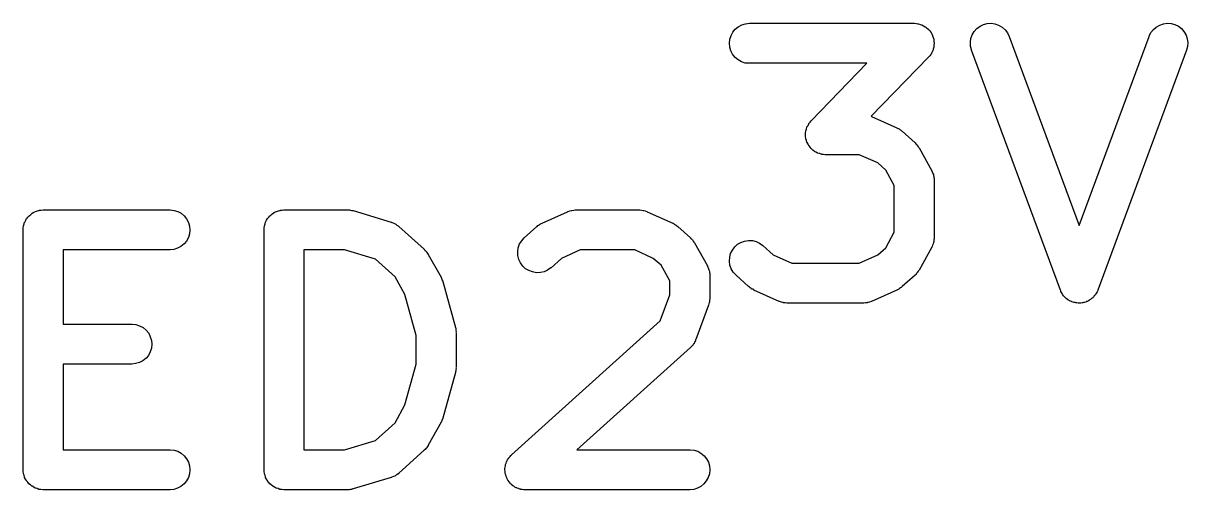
# Model space of a CAD drawing. Extents: x 195.1 to 235.6, y -142.5 to -103.4.
# Drawn here: x 226.835 to 231.208, y -138.682 to -136.932 of the extents above; entities that cross this region are included whole.
import ezdxf

# ---------------------------------------------------------------- set-up
doc = ezdxf.new("R2010")
doc.units = 0
doc.layers.add('BLACK', color=7, linetype='CONTINUOUS')

msp = doc.modelspace()

# ---------------------------------------------------------------- linework, layer by layer
at = {"layer": 'BLACK', "linetype": 'CONTINUOUS'}
for p, q in [((229.5, -136.965), (229.509, -136.954)), ((229.509, -136.954), (229.52, -136.945)), ((229.52, -136.945), (229.533, -136.938)), ((229.533, -136.938), (229.547, -136.934)), ((229.547, -136.934), (229.562, -136.932)), ((229.562, -136.932), (230.181, -136.932)), ((230.181, -136.932), (230.182, -136.932)), ((230.182, -136.932), (230.189, -136.933)), ((230.189, -136.933), (230.195, -136.934)), ((230.195, -136.934), (230.196, -136.934)), ((230.196, -136.934), (230.197, -136.934)), ((230.197, -136.934), (230.203, -136.936)), ((230.203, -136.936), (230.209, -136.938)), ((230.209, -136.938), (230.21, -136.938)), ((230.21, -136.938), (230.21, -136.938)), ((230.21, -136.938), (230.216, -136.941)), ((230.216, -136.941), (230.222, -136.945)), ((230.222, -136.945), (230.223, -136.945)), ((230.223, -136.945), (230.223, -136.945)), ((230.223, -136.945), (230.228, -136.95)), ((230.228, -136.95), (230.234, -136.954)), ((230.234, -136.954), (230.234, -136.954)), ((230.234, -136.954), (230.235, -136.955)), ((230.235, -136.955), (230.239, -136.96)), ((230.239, -136.96), (230.243, -136.965)), ((230.406, -136.963), (230.416, -136.952)), ((230.416, -136.952), (230.428, -136.943)), ((230.428, -136.943), (230.441, -136.937)), ((230.441, -136.937), (230.455, -136.933)), ((230.455, -136.933), (230.47, -136.932)), ((230.47, -136.932), (230.484, -136.934)), ((230.484, -136.934), (230.498, -136.939)), ((230.498, -136.939), (230.511, -136.947)), ((230.511, -136.947), (230.522, -136.956)), ((230.522, -136.956), (230.531, -136.968)), ((231.07, -136.967), (231.079, -136.955)), ((231.079, -136.955), (231.09, -136.946)), ((231.09, -136.946), (231.103, -136.939)), ((231.103, -136.939), (231.117, -136.934)), ((231.117, -136.934), (231.131, -136.932)), ((231.131, -136.932), (231.146, -136.933)), ((231.146, -136.933), (231.16, -136.937)), ((231.16, -136.937), (231.173, -136.943)), ((231.173, -136.943), (231.185, -136.952)), ((231.185, -136.952), (231.194, -136.963)), ((229.487, -137.007), (229.488, -136.992)), ((229.488, -136.992), (229.493, -136.978)), ((229.493, -136.978), (229.5, -136.965)), ((230.243, -136.965), (230.243, -136.966)), ((230.243, -136.966), (230.244, -136.966)), ((230.244, -136.966), (230.247, -136.972)), ((230.247, -136.972), (230.25, -136.978)), ((230.25, -136.978), (230.25, -136.978)), ((230.25, -136.978), (230.25, -136.979)), ((230.25, -136.979), (230.252, -136.985)), ((230.252, -136.985), (230.254, -136.992)), ((230.254, -136.992), (230.254, -136.992)), ((230.254, -136.992), (230.255, -136.993)), ((230.255, -136.993), (230.255, -137)), ((230.255, -137), (230.256, -137.006)), ((230.256, -137.006), (230.256, -137.007)), ((230.392, -137.003), (230.394, -136.989)), ((230.392, -137.018), (230.392, -137.003)), ((230.394, -136.989), (230.399, -136.975)), ((230.399, -136.975), (230.406, -136.963)), ((230.531, -136.968), (230.537, -136.981)), ((230.537, -136.981), (230.8, -137.691)), ((230.8, -137.691), (231.063, -136.981)), ((231.063, -136.98), (231.07, -136.967)), ((231.063, -136.981), (231.063, -136.98)), ((231.194, -136.963), (231.202, -136.976)), ((231.202, -136.976), (231.206, -136.99)), ((231.206, -136.99), (231.208, -137.004)), ((231.208, -137.004), (231.207, -137.019)), ((229.488, -137.021), (229.487, -137.007)), ((229.492, -137.035), (229.488, -137.021)), ((229.499, -137.048), (229.492, -137.035)), ((229.508, -137.06), (229.499, -137.048)), ((230.243, -137.049), (230.239, -137.054)), ((230.244, -137.048), (230.243, -137.049)), ((230.243, -137.049), (230.243, -137.049)), ((230.247, -137.042), (230.244, -137.048)), ((230.25, -137.036), (230.247, -137.042)), ((230.251, -137.035), (230.25, -137.036)), ((230.25, -137.036), (230.25, -137.036)), ((230.252, -137.029), (230.251, -137.035)), ((230.254, -137.022), (230.252, -137.029)), ((230.255, -137.021), (230.254, -137.022)), ((230.254, -137.022), (230.254, -137.022)), ((230.256, -137.008), (230.255, -137.014)), ((230.255, -137.014), (230.255, -137.021)), ((230.256, -137.007), (230.256, -137.008)), ((230.396, -137.032), (230.392, -137.018)), ((230.396, -137.033), (230.396, -137.032)), ((230.73, -137.933), (230.396, -137.033)), ((231.204, -137.033), (230.87, -137.933)), ((231.207, -137.019), (231.204, -137.033)), ((229.52, -137.069), (229.508, -137.06)), ((229.532, -137.076), (229.52, -137.069)), ((229.546, -137.081), (229.532, -137.076)), ((229.561, -137.082), (229.546, -137.081)), ((229.562, -137.082), (229.561, -137.082)), ((230.003, -137.082), (229.562, -137.082)), ((229.794, -137.298), (230.003, -137.082)), ((230.235, -137.059), (230.019, -137.281)), ((230.239, -137.054), (230.235, -137.059)), ((229.782, -137.315), (229.785, -137.309)), ((229.785, -137.308), (229.79, -137.303)), ((229.785, -137.309), (229.785, -137.308)), ((229.785, -137.309), (229.785, -137.309)), ((229.79, -137.303), (229.794, -137.298)), ((230.019, -137.281), (230.02, -137.281)), ((230.02, -137.281), (230.021, -137.281)), ((230.021, -137.281), (230.021, -137.282)), ((230.021, -137.282), (230.116, -137.324)), ((229.773, -137.343), (229.774, -137.336)), ((229.773, -137.349), (229.773, -137.343)), ((229.773, -137.35), (229.773, -137.349)), ((229.773, -137.351), (229.773, -137.35)), ((229.773, -137.357), (229.773, -137.351)), ((229.774, -137.335), (229.776, -137.329)), ((229.774, -137.336), (229.774, -137.335)), ((229.774, -137.336), (229.774, -137.336)), ((229.776, -137.329), (229.778, -137.322)), ((229.778, -137.321), (229.782, -137.315)), ((229.778, -137.322), (229.778, -137.321)), ((229.778, -137.322), (229.778, -137.322)), ((230.116, -137.324), (230.117, -137.325)), ((230.117, -137.325), (230.121, -137.327)), ((230.121, -137.327), (230.124, -137.328)), ((230.124, -137.328), (230.127, -137.331)), ((230.127, -137.331), (230.13, -137.332)), ((230.13, -137.332), (230.133, -137.335)), ((230.133, -137.335), (230.136, -137.337)), ((230.136, -137.337), (230.184, -137.38)), ((229.774, -137.364), (229.773, -137.357)), ((229.774, -137.365), (229.774, -137.364)), ((229.776, -137.372), (229.774, -137.365)), ((229.774, -137.365), (229.774, -137.365)), ((229.778, -137.378), (229.776, -137.372)), ((229.778, -137.379), (229.778, -137.378)), ((229.779, -137.379), (229.778, -137.379)), ((229.782, -137.385), (229.779, -137.379)), ((229.785, -137.391), (229.782, -137.385)), ((229.785, -137.392), (229.785, -137.391)), ((229.786, -137.392), (229.785, -137.392)), ((229.79, -137.397), (229.786, -137.392)), ((229.794, -137.402), (229.79, -137.397)), ((230.184, -137.38), (230.184, -137.381)), ((230.184, -137.381), (230.187, -137.384)), ((230.187, -137.384), (230.191, -137.387)), ((230.191, -137.387), (230.192, -137.39)), ((230.192, -137.39), (230.194, -137.392)), ((230.194, -137.392), (230.196, -137.396)), ((230.196, -137.396), (230.199, -137.399)), ((230.199, -137.399), (230.247, -137.485)), ((229.795, -137.403), (229.794, -137.402)), ((229.8, -137.408), (229.795, -137.403)), ((229.795, -137.403), (229.795, -137.403)), ((229.805, -137.412), (229.8, -137.408)), ((229.806, -137.412), (229.805, -137.412)), ((229.806, -137.413), (229.806, -137.412)), ((229.812, -137.416), (229.806, -137.413)), ((229.818, -137.419), (229.812, -137.416)), ((229.819, -137.419), (229.818, -137.419)), ((229.826, -137.421), (229.819, -137.419)), ((229.819, -137.419), (229.819, -137.419)), ((229.832, -137.423), (229.826, -137.421)), ((229.833, -137.423), (229.832, -137.423)), ((229.833, -137.424), (229.833, -137.423)), ((229.84, -137.424), (229.833, -137.424)), ((229.847, -137.425), (229.84, -137.424)), ((229.848, -137.425), (229.847, -137.425)), ((229.974, -137.425), (229.848, -137.425)), ((230.044, -137.456), (229.974, -137.425)), ((230.074, -137.483), (230.044, -137.456)), ((230.106, -137.541), (230.074, -137.483)), ((230.247, -137.485), (230.247, -137.486)), ((230.247, -137.486), (230.248, -137.489)), ((230.248, -137.489), (230.25, -137.493)), ((230.25, -137.493), (230.251, -137.496)), ((230.251, -137.496), (230.253, -137.499)), ((230.253, -137.499), (230.253, -137.503)), ((230.253, -137.503), (230.255, -137.507)), ((230.255, -137.507), (230.255, -137.51)), ((230.255, -137.51), (230.256, -137.514)), ((230.256, -137.514), (230.256, -137.518)), ((230.256, -137.518), (230.256, -137.521)), ((230.256, -137.521), (230.256, -137.736)), ((230.106, -137.716), (230.106, -137.541)), ((226.848, -137.665), (226.852, -137.659)), ((226.852, -137.659), (226.857, -137.654)), ((226.857, -137.654), (226.863, -137.649)), ((226.857, -137.654), (226.857, -137.654)), ((226.857, -137.654), (226.857, -137.654)), ((226.863, -137.649), (226.868, -137.645)), ((226.868, -137.644), (226.875, -137.641)), ((226.868, -137.645), (226.868, -137.644)), ((226.868, -137.645), (226.868, -137.645)), ((226.875, -137.641), (226.881, -137.638)), ((226.881, -137.638), (226.888, -137.636)), ((226.881, -137.638), (226.881, -137.638)), ((226.881, -137.638), (226.881, -137.638)), ((226.888, -137.636), (226.895, -137.634)), ((226.895, -137.634), (226.895, -137.633)), ((226.895, -137.633), (226.902, -137.633)), ((226.895, -137.634), (226.895, -137.634)), ((226.902, -137.633), (226.91, -137.632)), ((226.91, -137.632), (227.386, -137.632)), ((227.386, -137.632), (227.387, -137.632)), ((227.387, -137.632), (227.401, -137.634)), ((227.401, -137.634), (227.415, -137.638)), ((227.415, -137.638), (227.428, -137.645)), ((227.428, -137.645), (227.439, -137.655)), ((227.439, -137.655), (227.448, -137.666)), ((227.752, -137.665), (227.757, -137.659)), ((227.757, -137.659), (227.761, -137.654)), ((227.761, -137.654), (227.762, -137.654)), ((227.762, -137.654), (227.767, -137.649)), ((227.762, -137.654), (227.762, -137.654)), ((227.767, -137.649), (227.773, -137.645)), ((227.773, -137.644), (227.779, -137.641)), ((227.773, -137.645), (227.773, -137.644)), ((227.773, -137.645), (227.773, -137.645)), ((227.779, -137.641), (227.786, -137.638)), ((227.786, -137.638), (227.793, -137.636)), ((227.786, -137.638), (227.786, -137.638)), ((227.786, -137.638), (227.786, -137.638)), ((227.793, -137.636), (227.8, -137.634)), ((227.8, -137.634), (227.8, -137.633)), ((227.8, -137.633), (227.807, -137.633)), ((227.8, -137.634), (227.8, -137.634)), ((227.807, -137.633), (227.814, -137.632)), ((227.814, -137.632), (228.052, -137.632)), ((228.052, -137.632), (228.053, -137.632)), ((228.053, -137.632), (228.056, -137.632)), ((228.056, -137.632), (228.06, -137.632)), ((228.06, -137.632), (228.064, -137.633)), ((228.064, -137.633), (228.068, -137.634)), ((228.068, -137.634), (228.071, -137.635)), ((228.071, -137.635), (228.074, -137.635)), ((228.074, -137.635), (228.217, -137.678)), ((228.784, -137.682), (228.879, -137.639)), ((228.879, -137.639), (228.88, -137.638)), ((228.88, -137.638), (228.88, -137.638)), ((228.88, -137.638), (228.881, -137.638)), ((228.881, -137.638), (228.887, -137.636)), ((228.887, -137.636), (228.894, -137.634)), ((228.894, -137.634), (228.894, -137.634)), ((228.894, -137.634), (228.895, -137.634)), ((228.895, -137.634), (228.902, -137.633)), ((228.902, -137.633), (228.908, -137.632)), ((228.908, -137.632), (228.909, -137.632)), ((228.909, -137.632), (228.91, -137.632)), ((228.91, -137.632), (229.148, -137.632)), ((229.148, -137.632), (229.149, -137.632)), ((229.149, -137.632), (229.149, -137.632)), ((229.149, -137.632), (229.15, -137.632)), ((229.15, -137.632), (229.157, -137.633)), ((229.157, -137.633), (229.163, -137.634)), ((229.163, -137.634), (229.164, -137.634)), ((229.164, -137.634), (229.165, -137.634)), ((229.165, -137.634), (229.171, -137.636)), ((229.171, -137.636), (229.177, -137.638)), ((229.177, -137.638), (229.178, -137.639)), ((229.178, -137.639), (229.178, -137.639)), ((229.178, -137.639), (229.274, -137.682)), ((226.835, -137.699), (226.836, -137.692)), ((226.835, -137.706), (226.835, -137.699)), ((226.836, -137.692), (226.838, -137.685)), ((226.836, -137.692), (226.836, -137.692)), ((226.836, -137.692), (226.836, -137.692)), ((226.838, -137.685), (226.84, -137.678)), ((226.84, -137.678), (226.841, -137.678)), ((226.841, -137.678), (226.844, -137.671)), ((226.841, -137.678), (226.841, -137.678)), ((226.844, -137.671), (226.847, -137.665)), ((226.847, -137.665), (226.848, -137.665)), ((226.848, -137.665), (226.848, -137.665)), ((227.448, -137.666), (227.455, -137.679)), ((227.455, -137.679), (227.459, -137.693)), ((227.459, -137.693), (227.461, -137.708)), ((227.739, -137.706), (227.74, -137.699)), ((227.74, -137.699), (227.741, -137.692)), ((227.741, -137.692), (227.743, -137.685)), ((227.741, -137.692), (227.741, -137.692)), ((227.741, -137.692), (227.741, -137.692)), ((227.743, -137.685), (227.745, -137.678)), ((227.745, -137.678), (227.749, -137.671)), ((227.745, -137.678), (227.745, -137.678)), ((227.745, -137.678), (227.745, -137.678)), ((227.749, -137.671), (227.752, -137.665)), ((227.752, -137.665), (227.752, -137.665)), ((227.752, -137.665), (227.752, -137.665)), ((228.217, -137.678), (228.218, -137.678)), ((228.218, -137.678), (228.219, -137.679)), ((228.219, -137.679), (228.22, -137.679)), ((228.22, -137.679), (228.226, -137.682)), ((228.226, -137.682), (228.231, -137.684)), ((228.231, -137.684), (228.232, -137.685)), ((228.232, -137.685), (228.234, -137.686)), ((228.234, -137.686), (228.238, -137.689)), ((228.238, -137.689), (228.243, -137.692)), ((228.243, -137.692), (228.244, -137.693)), ((228.244, -137.693), (228.245, -137.694)), ((228.245, -137.694), (228.341, -137.78)), ((228.716, -137.737), (228.764, -137.694)), ((228.764, -137.694), (228.765, -137.694)), ((228.765, -137.694), (228.768, -137.691)), ((228.768, -137.691), (228.771, -137.689)), ((228.771, -137.689), (228.774, -137.687)), ((228.774, -137.687), (228.777, -137.685)), ((228.777, -137.685), (228.78, -137.683)), ((228.78, -137.683), (228.784, -137.682)), ((229.274, -137.682), (229.275, -137.682)), ((229.275, -137.682), (229.278, -137.684)), ((229.278, -137.684), (229.281, -137.686)), ((229.281, -137.686), (229.284, -137.688)), ((229.284, -137.688), (229.287, -137.689)), ((229.287, -137.689), (229.29, -137.692)), ((229.29, -137.692), (229.293, -137.694)), ((229.293, -137.694), (229.341, -137.737)), ((226.835, -137.707), (226.835, -137.706)), ((226.835, -138.607), (226.835, -137.707)), ((226.835, -137.707), (226.835, -137.707)), ((226.835, -137.707), (226.835, -137.707)), ((226.835, -137.707), (226.835, -137.707)), ((227.448, -137.749), (227.439, -137.76)), ((227.455, -137.736), (227.448, -137.749)), ((227.459, -137.722), (227.455, -137.736)), ((227.461, -137.708), (227.459, -137.722)), ((227.739, -137.707), (227.739, -137.706)), ((227.739, -138.607), (227.739, -137.707)), ((227.739, -137.707), (227.739, -137.707)), ((227.739, -137.707), (227.739, -137.707)), ((227.739, -137.707), (227.739, -137.707)), ((228.699, -137.76), (228.707, -137.748)), ((228.707, -137.748), (228.716, -137.737)), ((229.341, -137.737), (229.341, -137.738)), ((229.341, -137.738), (229.344, -137.741)), ((229.344, -137.741), (229.348, -137.744)), ((229.348, -137.744), (229.349, -137.747)), ((229.349, -137.747), (229.351, -137.749)), ((229.351, -137.749), (229.353, -137.753)), ((229.53, -137.754), (229.544, -137.749)), ((229.544, -137.749), (229.558, -137.747)), ((229.558, -137.747), (229.573, -137.747)), ((229.573, -137.747), (229.587, -137.751)), ((230.074, -137.774), (230.106, -137.716)), ((230.255, -137.748), (230.254, -137.751)), ((230.256, -137.741), (230.255, -137.744)), ((230.255, -137.744), (230.255, -137.748)), ((230.256, -137.736), (230.256, -137.737)), ((230.256, -137.737), (230.256, -137.741)), ((227.386, -137.782), (226.985, -137.782)), ((226.985, -137.782), (226.985, -138.061)), ((227.4, -137.781), (227.386, -137.782)), ((227.414, -137.776), (227.4, -137.781)), ((227.427, -137.77), (227.414, -137.776)), ((227.439, -137.76), (227.427, -137.77)), ((227.889, -137.782), (227.889, -138.532)), ((228.041, -137.782), (227.889, -137.782)), ((228.158, -137.817), (228.041, -137.782)), ((228.341, -137.78), (228.341, -137.781)), ((228.341, -137.781), (228.344, -137.784)), ((228.344, -137.784), (228.348, -137.787)), ((228.348, -137.787), (228.349, -137.79)), ((228.349, -137.79), (228.351, -137.792)), ((228.351, -137.792), (228.353, -137.796)), ((228.692, -137.789), (228.694, -137.774)), ((228.692, -137.803), (228.692, -137.789)), ((228.694, -137.774), (228.699, -137.76)), ((228.926, -137.782), (228.856, -137.814)), ((229.132, -137.782), (228.926, -137.782)), ((229.201, -137.814), (229.132, -137.782)), ((229.353, -137.753), (229.356, -137.756)), ((229.356, -137.756), (229.404, -137.842)), ((229.491, -137.796), (229.498, -137.783)), ((229.498, -137.783), (229.507, -137.771)), ((229.507, -137.771), (229.517, -137.761)), ((229.517, -137.761), (229.53, -137.754)), ((229.587, -137.751), (229.6, -137.757)), ((229.6, -137.757), (229.612, -137.766)), ((229.612, -137.766), (229.651, -137.801)), ((230.044, -137.801), (230.074, -137.774)), ((230.247, -137.772), (230.199, -137.858)), ((230.248, -137.769), (230.247, -137.772)), ((230.25, -137.765), (230.248, -137.769)), ((230.251, -137.762), (230.25, -137.765)), ((230.252, -137.759), (230.251, -137.762)), ((230.253, -137.755), (230.252, -137.759)), ((230.254, -137.751), (230.253, -137.755)), ((228.231, -137.883), (228.158, -137.817)), ((228.353, -137.796), (228.356, -137.799)), ((228.356, -137.799), (228.404, -137.885)), ((228.696, -137.818), (228.692, -137.803)), ((228.702, -137.831), (228.696, -137.818)), ((228.711, -137.843), (228.702, -137.831)), ((228.856, -137.814), (228.817, -137.849)), ((229.231, -137.84), (229.201, -137.814)), ((229.487, -137.825), (229.488, -137.81)), ((229.489, -137.839), (229.487, -137.825)), ((229.488, -137.81), (229.491, -137.796)), ((229.651, -137.801), (229.721, -137.832)), ((229.721, -137.832), (229.974, -137.832)), ((229.974, -137.832), (230.044, -137.801)), ((228.721, -137.853), (228.711, -137.843)), ((228.734, -137.86), (228.721, -137.853)), ((228.747, -137.865), (228.734, -137.86)), ((228.762, -137.868), (228.747, -137.865)), ((228.777, -137.867), (228.762, -137.868)), ((228.791, -137.864), (228.777, -137.867)), ((228.804, -137.858), (228.791, -137.864)), ((228.816, -137.849), (228.804, -137.858)), ((228.817, -137.849), (228.816, -137.849)), ((229.263, -137.898), (229.231, -137.84)), ((229.404, -137.842), (229.404, -137.843)), ((229.404, -137.843), (229.406, -137.847)), ((229.406, -137.847), (229.407, -137.85)), ((229.407, -137.85), (229.408, -137.853)), ((229.408, -137.853), (229.41, -137.857)), ((229.41, -137.857), (229.411, -137.86)), ((229.411, -137.86), (229.412, -137.864)), ((229.412, -137.864), (229.412, -137.867)), ((229.412, -137.867), (229.413, -137.871)), ((229.413, -137.871), (229.413, -137.875)), ((229.413, -137.875), (229.413, -137.879)), ((229.413, -137.879), (229.413, -137.964)), ((229.494, -137.853), (229.489, -137.839)), ((229.501, -137.866), (229.494, -137.853)), ((229.511, -137.876), (229.501, -137.866)), ((229.512, -137.877), (229.511, -137.876)), ((229.559, -137.92), (229.512, -137.877)), ((230.184, -137.877), (230.136, -137.92)), ((230.187, -137.874), (230.184, -137.877)), ((230.19, -137.871), (230.187, -137.874)), ((230.191, -137.868), (230.19, -137.871)), ((230.193, -137.866), (230.191, -137.868)), ((230.196, -137.862), (230.193, -137.866)), ((230.198, -137.859), (230.196, -137.862)), ((230.199, -137.858), (230.198, -137.859)), ((228.268, -137.95), (228.231, -137.883)), ((228.404, -137.885), (228.404, -137.886)), ((228.404, -137.886), (228.405, -137.887)), ((228.405, -137.887), (228.405, -137.888)), ((228.405, -137.888), (228.407, -137.894)), ((228.407, -137.894), (228.41, -137.899)), ((228.41, -137.899), (228.41, -137.9)), ((228.41, -137.9), (228.41, -137.901)), ((228.41, -137.901), (228.458, -138.073)), ((229.263, -137.951), (229.263, -137.898)), ((229.562, -137.922), (229.559, -137.92)), ((229.565, -137.925), (229.562, -137.922)), ((230.132, -137.923), (230.129, -137.925)), ((230.135, -137.921), (230.132, -137.923)), ((230.136, -137.92), (230.135, -137.921)), ((228.311, -138.103), (228.268, -137.95)), ((229.227, -138.049), (229.263, -137.951)), ((229.413, -137.965), (229.412, -137.971)), ((229.413, -137.964), (229.413, -137.965)), ((229.568, -137.927), (229.565, -137.925)), ((229.571, -137.929), (229.568, -137.927)), ((229.575, -137.93), (229.571, -137.929)), ((229.578, -137.932), (229.575, -137.93)), ((229.579, -137.933), (229.578, -137.932)), ((229.674, -137.976), (229.579, -137.933)), ((230.116, -137.933), (230.021, -137.976)), ((230.12, -137.931), (230.116, -137.933)), ((230.123, -137.929), (230.12, -137.931)), ((230.126, -137.927), (230.123, -137.929)), ((230.129, -137.925), (230.126, -137.927)), ((230.731, -137.936), (230.73, -137.933)), ((230.732, -137.938), (230.731, -137.936)), ((230.734, -137.942), (230.732, -137.938)), ((230.736, -137.946), (230.734, -137.942)), ((230.738, -137.949), (230.736, -137.946)), ((230.739, -137.951), (230.738, -137.949)), ((230.742, -137.954), (230.739, -137.951)), ((230.745, -137.958), (230.742, -137.954)), ((230.747, -137.96), (230.745, -137.958)), ((230.749, -137.962), (230.747, -137.96)), ((230.752, -137.965), (230.749, -137.962)), ((230.756, -137.968), (230.752, -137.965)), ((230.758, -137.969), (230.756, -137.968)), ((230.843, -137.968), (230.841, -137.97)), ((230.847, -137.965), (230.843, -137.968)), ((230.85, -137.963), (230.847, -137.965)), ((230.852, -137.961), (230.85, -137.963)), ((230.854, -137.959), (230.852, -137.961)), ((230.857, -137.955), (230.854, -137.959)), ((230.86, -137.952), (230.857, -137.955)), ((230.862, -137.949), (230.86, -137.952)), ((230.863, -137.947), (230.862, -137.949)), ((230.865, -137.943), (230.863, -137.947)), ((230.868, -137.939), (230.865, -137.943)), ((230.869, -137.937), (230.868, -137.939)), ((230.87, -137.934), (230.869, -137.937)), ((230.87, -137.933), (230.87, -137.934)), ((229.408, -137.99), (229.361, -138.119)), ((229.41, -137.985), (229.408, -137.99)), ((229.411, -137.98), (229.41, -137.985)), ((229.412, -137.978), (229.411, -137.98)), ((229.412, -137.971), (229.412, -137.976)), ((229.412, -137.976), (229.412, -137.978)), ((229.675, -137.976), (229.674, -137.976)), ((229.682, -137.978), (229.675, -137.976)), ((229.675, -137.976), (229.675, -137.976)), ((229.688, -137.98), (229.682, -137.978)), ((229.689, -137.98), (229.688, -137.98)), ((229.689, -137.981), (229.689, -137.98)), ((229.696, -137.981), (229.689, -137.981)), ((229.702, -137.982), (229.696, -137.981)), ((229.703, -137.982), (229.702, -137.982)), ((229.704, -137.982), (229.703, -137.982)), ((229.705, -137.982), (229.704, -137.982)), ((229.99, -137.982), (229.705, -137.982)), ((229.991, -137.982), (229.99, -137.982)), ((229.992, -137.982), (229.991, -137.982)), ((229.998, -137.981), (229.992, -137.982)), ((230.005, -137.981), (229.998, -137.981)), ((230.006, -137.981), (230.005, -137.981)), ((230.013, -137.978), (230.006, -137.98)), ((230.006, -137.98), (230.006, -137.981)), ((230.019, -137.976), (230.013, -137.978)), ((230.02, -137.976), (230.019, -137.976)), ((230.021, -137.976), (230.02, -137.976)), ((230.02, -137.976), (230.02, -137.976)), ((230.76, -137.971), (230.758, -137.969)), ((230.764, -137.973), (230.76, -137.971)), ((230.768, -137.975), (230.764, -137.973)), ((230.771, -137.976), (230.768, -137.975)), ((230.773, -137.977), (230.771, -137.976)), ((230.778, -137.978), (230.773, -137.977)), ((230.782, -137.98), (230.778, -137.978)), ((230.785, -137.98), (230.782, -137.98)), ((230.788, -137.981), (230.785, -137.98)), ((230.792, -137.981), (230.788, -137.981)), ((230.797, -137.982), (230.792, -137.981)), ((230.799, -137.982), (230.797, -137.982)), ((230.802, -137.982), (230.799, -137.982)), ((230.807, -137.982), (230.802, -137.982)), ((230.811, -137.981), (230.807, -137.982)), ((230.814, -137.981), (230.811, -137.981)), ((230.817, -137.98), (230.814, -137.981)), ((230.821, -137.979), (230.817, -137.98)), ((230.826, -137.978), (230.821, -137.979)), ((230.828, -137.976), (230.826, -137.978)), ((230.831, -137.976), (230.828, -137.976)), ((230.835, -137.973), (230.831, -137.976)), ((230.839, -137.971), (230.835, -137.973)), ((230.841, -137.97), (230.839, -137.971)), ((228.669, -138.551), (229.227, -138.049)), ((226.985, -138.061), (227.243, -138.061)), ((227.243, -138.061), (227.244, -138.061)), ((227.244, -138.061), (227.258, -138.062)), ((227.258, -138.062), (227.272, -138.067)), ((227.272, -138.067), (227.285, -138.074)), ((227.285, -138.074), (227.296, -138.083)), ((227.296, -138.083), (227.306, -138.095)), ((227.306, -138.095), (227.312, -138.108)), ((228.458, -138.073), (228.458, -138.074)), ((228.458, -138.074), (228.459, -138.076)), ((228.459, -138.076), (228.459, -138.078)), ((228.459, -138.078), (228.46, -138.083)), ((228.46, -138.083), (228.461, -138.088)), ((228.461, -138.088), (228.46, -138.091)), ((228.46, -138.091), (228.461, -138.093)), ((228.461, -138.093), (228.461, -138.221)), ((227.312, -138.108), (227.317, -138.122)), ((227.318, -138.136), (227.316, -138.151)), ((227.317, -138.122), (227.318, -138.136)), ((228.311, -138.211), (228.311, -138.103)), ((229.348, -138.141), (229.345, -138.145)), ((229.351, -138.138), (229.348, -138.141)), ((229.352, -138.135), (229.351, -138.138)), ((229.354, -138.133), (229.352, -138.135)), ((229.356, -138.129), (229.354, -138.133)), ((229.358, -138.125), (229.356, -138.129)), ((229.359, -138.123), (229.358, -138.125)), ((229.36, -138.12), (229.359, -138.123)), ((229.361, -138.119), (229.36, -138.12)), ((227.305, -138.178), (227.296, -138.189)), ((227.312, -138.165), (227.305, -138.178)), ((227.316, -138.151), (227.312, -138.165)), ((229.341, -138.149), (228.914, -138.532)), ((229.343, -138.146), (229.341, -138.149)), ((229.345, -138.145), (229.343, -138.146)), ((227.243, -138.211), (226.985, -138.211)), ((226.985, -138.211), (226.985, -138.532)), ((227.257, -138.209), (227.243, -138.211)), ((227.271, -138.205), (227.257, -138.209)), ((227.284, -138.198), (227.271, -138.205)), ((227.296, -138.189), (227.284, -138.198)), ((228.268, -138.364), (228.311, -138.211)), ((228.461, -138.222), (228.46, -138.225)), ((228.46, -138.225), (228.461, -138.227)), ((228.461, -138.227), (228.46, -138.232)), ((228.461, -138.221), (228.461, -138.222)), ((228.458, -138.242), (228.41, -138.413)), ((228.459, -138.237), (228.458, -138.239)), ((228.458, -138.239), (228.458, -138.242)), ((228.46, -138.232), (228.459, -138.237)), ((228.231, -138.431), (228.268, -138.364)), ((228.158, -138.497), (228.231, -138.431)), ((228.404, -138.429), (228.356, -138.515)), ((228.405, -138.428), (228.404, -138.428)), ((228.404, -138.428), (228.404, -138.429)), ((228.407, -138.422), (228.405, -138.428)), ((228.409, -138.416), (228.407, -138.422)), ((228.41, -138.415), (228.409, -138.416)), ((228.41, -138.413), (228.41, -138.414)), ((228.41, -138.414), (228.41, -138.415)), ((226.985, -138.532), (227.386, -138.532)), ((227.386, -138.532), (227.387, -138.532)), ((227.387, -138.532), (227.401, -138.534)), ((227.401, -138.534), (227.415, -138.538)), ((227.889, -138.532), (228.041, -138.532)), ((228.041, -138.532), (228.158, -138.497)), ((228.341, -138.534), (228.245, -138.62)), ((228.344, -138.531), (228.341, -138.534)), ((228.347, -138.528), (228.344, -138.531)), ((228.349, -138.526), (228.347, -138.528)), ((228.351, -138.524), (228.349, -138.526)), ((228.353, -138.52), (228.351, -138.524)), ((228.356, -138.516), (228.353, -138.52)), ((228.356, -138.515), (228.356, -138.516)), ((228.914, -138.532), (229.338, -138.532)), ((229.338, -138.532), (229.339, -138.532)), ((229.339, -138.532), (229.354, -138.534)), ((229.354, -138.534), (229.368, -138.538)), ((227.415, -138.538), (227.428, -138.545)), ((227.428, -138.545), (227.439, -138.555)), ((227.439, -138.555), (227.448, -138.566)), ((227.448, -138.566), (227.455, -138.579)), ((227.455, -138.579), (227.459, -138.593)), ((228.648, -138.583), (228.65, -138.578)), ((228.65, -138.578), (228.651, -138.576)), ((228.651, -138.575), (228.654, -138.57)), ((228.651, -138.576), (228.651, -138.575)), ((228.654, -138.57), (228.657, -138.565)), ((228.657, -138.565), (228.658, -138.564)), ((228.658, -138.564), (228.659, -138.562)), ((228.659, -138.562), (228.663, -138.558)), ((228.663, -138.558), (228.666, -138.554)), ((228.666, -138.554), (228.668, -138.553)), ((228.668, -138.553), (228.669, -138.551)), ((229.368, -138.538), (229.38, -138.545)), ((229.38, -138.545), (229.392, -138.555)), ((229.392, -138.555), (229.401, -138.566)), ((229.401, -138.566), (229.408, -138.579)), ((229.408, -138.579), (229.412, -138.593)), ((226.835, -138.614), (226.835, -138.607)), ((226.836, -138.621), (226.835, -138.614)), ((226.836, -138.622), (226.836, -138.621)), ((226.836, -138.621), (226.836, -138.621)), ((226.838, -138.628), (226.836, -138.622)), ((227.459, -138.622), (227.455, -138.636)), ((227.459, -138.593), (227.461, -138.608)), ((227.461, -138.608), (227.459, -138.622)), ((227.74, -138.614), (227.739, -138.607)), ((227.741, -138.621), (227.74, -138.614)), ((227.741, -138.622), (227.741, -138.621)), ((227.741, -138.621), (227.741, -138.621)), ((227.743, -138.628), (227.741, -138.622)), ((228.243, -138.622), (228.238, -138.626)), ((228.244, -138.622), (228.243, -138.622)), ((228.245, -138.621), (228.244, -138.622)), ((228.245, -138.62), (228.245, -138.621)), ((228.644, -138.603), (228.645, -138.598)), ((228.644, -138.605), (228.644, -138.603)), ((228.644, -138.607), (228.644, -138.605)), ((228.645, -138.612), (228.644, -138.607)), ((228.645, -138.598), (228.646, -138.592)), ((228.645, -138.618), (228.645, -138.612)), ((228.645, -138.619), (228.645, -138.618)), ((228.645, -138.621), (228.645, -138.619)), ((228.647, -138.626), (228.645, -138.621)), ((228.646, -138.588), (228.648, -138.583)), ((228.646, -138.59), (228.646, -138.588)), ((228.646, -138.592), (228.646, -138.59)), ((229.412, -138.622), (229.407, -138.636)), ((229.412, -138.593), (229.413, -138.608)), ((229.413, -138.608), (229.412, -138.622)), ((226.84, -138.635), (226.838, -138.628)), ((226.84, -138.636), (226.84, -138.635)), ((226.84, -138.635), (226.84, -138.635)), ((226.843, -138.642), (226.84, -138.636)), ((226.847, -138.648), (226.843, -138.642)), ((226.847, -138.649), (226.847, -138.648)), ((226.847, -138.648), (226.847, -138.648)), ((226.852, -138.654), (226.847, -138.649)), ((226.856, -138.66), (226.852, -138.654)), ((226.862, -138.664), (226.856, -138.66)), ((226.856, -138.66), (226.856, -138.66)), ((226.856, -138.66), (226.856, -138.66)), ((226.867, -138.669), (226.862, -138.664)), ((227.439, -138.66), (227.427, -138.67)), ((227.448, -138.649), (227.439, -138.66)), ((227.455, -138.636), (227.448, -138.649)), ((227.745, -138.635), (227.743, -138.628)), ((227.745, -138.636), (227.745, -138.635)), ((227.745, -138.635), (227.745, -138.635)), ((227.748, -138.642), (227.745, -138.636)), ((227.752, -138.648), (227.748, -138.642)), ((227.752, -138.649), (227.752, -138.648)), ((227.752, -138.648), (227.752, -138.648)), ((227.756, -138.654), (227.752, -138.649)), ((227.761, -138.66), (227.756, -138.654)), ((227.766, -138.664), (227.761, -138.66)), ((227.761, -138.66), (227.761, -138.66)), ((227.761, -138.66), (227.761, -138.66)), ((227.772, -138.669), (227.766, -138.664)), ((228.217, -138.636), (228.074, -138.679)), ((228.218, -138.636), (228.217, -138.636)), ((228.219, -138.635), (228.218, -138.636)), ((228.225, -138.633), (228.219, -138.635)), ((228.23, -138.631), (228.225, -138.633)), ((228.231, -138.63), (228.23, -138.631)), ((228.233, -138.629), (228.231, -138.63)), ((228.238, -138.626), (228.233, -138.629)), ((228.648, -138.632), (228.647, -138.626)), ((228.649, -138.633), (228.648, -138.632)), ((228.65, -138.635), (228.649, -138.633)), ((228.652, -138.64), (228.65, -138.635)), ((228.654, -138.645), (228.652, -138.64)), ((228.655, -138.647), (228.654, -138.645)), ((228.656, -138.648), (228.655, -138.647)), ((228.66, -138.652), (228.656, -138.648)), ((228.663, -138.657), (228.66, -138.652)), ((228.664, -138.658), (228.663, -138.657)), ((228.665, -138.66), (228.664, -138.658)), ((228.67, -138.663), (228.665, -138.66)), ((228.674, -138.667), (228.67, -138.663)), ((228.675, -138.668), (228.674, -138.667)), ((229.391, -138.66), (229.38, -138.67)), ((229.4, -138.649), (229.391, -138.66)), ((229.407, -138.636), (229.4, -138.649)), ((226.868, -138.669), (226.867, -138.669)), ((226.867, -138.669), (226.867, -138.669)), ((226.874, -138.673), (226.868, -138.669)), ((226.88, -138.676), (226.874, -138.673)), ((226.887, -138.678), (226.88, -138.676)), ((226.88, -138.676), (226.88, -138.676)), ((226.88, -138.676), (226.88, -138.676)), ((226.894, -138.681), (226.887, -138.678)), ((226.901, -138.681), (226.894, -138.681)), ((226.894, -138.681), (226.894, -138.681)), ((226.894, -138.681), (226.894, -138.681)), ((226.908, -138.682), (226.901, -138.681)), ((226.909, -138.682), (226.908, -138.682)), ((226.91, -138.682), (226.909, -138.682)), ((226.909, -138.682), (226.909, -138.682)), ((226.909, -138.682), (226.909, -138.682)), ((227.386, -138.682), (226.91, -138.682)), ((227.4, -138.681), (227.386, -138.682)), ((227.414, -138.676), (227.4, -138.681)), ((227.427, -138.67), (227.414, -138.676)), ((227.779, -138.673), (227.772, -138.669)), ((227.772, -138.669), (227.772, -138.669)), ((227.772, -138.669), (227.772, -138.669)), ((227.785, -138.676), (227.779, -138.673)), ((227.792, -138.678), (227.785, -138.676)), ((227.785, -138.676), (227.785, -138.676)), ((227.785, -138.676), (227.785, -138.676)), ((227.799, -138.681), (227.792, -138.678)), ((227.806, -138.681), (227.799, -138.681)), ((227.799, -138.681), (227.799, -138.681)), ((227.799, -138.681), (227.799, -138.681)), ((227.813, -138.682), (227.806, -138.681)), ((227.814, -138.682), (227.813, -138.682)), ((228.052, -138.682), (227.814, -138.682)), ((227.814, -138.682), (227.814, -138.682)), ((227.814, -138.682), (227.814, -138.682)), ((227.814, -138.682), (227.814, -138.682)), ((228.055, -138.682), (228.052, -138.682)), ((228.059, -138.682), (228.055, -138.682)), ((228.063, -138.681), (228.059, -138.682)), ((228.067, -138.681), (228.063, -138.681)), ((228.07, -138.68), (228.067, -138.681)), ((228.073, -138.679), (228.07, -138.68)), ((228.074, -138.679), (228.073, -138.679)), ((228.677, -138.669), (228.675, -138.668)), ((228.681, -138.672), (228.677, -138.669)), ((228.686, -138.675), (228.681, -138.672)), ((228.688, -138.675), (228.686, -138.675)), ((228.69, -138.676), (228.688, -138.675)), ((228.695, -138.678), (228.69, -138.676)), ((228.7, -138.68), (228.695, -138.678)), ((228.702, -138.68), (228.7, -138.68)), ((228.703, -138.681), (228.702, -138.68)), ((228.709, -138.681), (228.703, -138.681)), ((228.714, -138.682), (228.709, -138.681)), ((228.716, -138.682), (228.714, -138.682)), ((228.718, -138.682), (228.716, -138.682)), ((228.719, -138.682), (228.718, -138.682)), ((229.338, -138.682), (228.719, -138.682)), ((229.353, -138.681), (229.338, -138.682)), ((229.367, -138.676), (229.353, -138.681)), ((229.38, -138.67), (229.367, -138.676))]:
    msp.add_line(p, q, dxfattribs=at)

doc.saveas('drawing.dxf')
